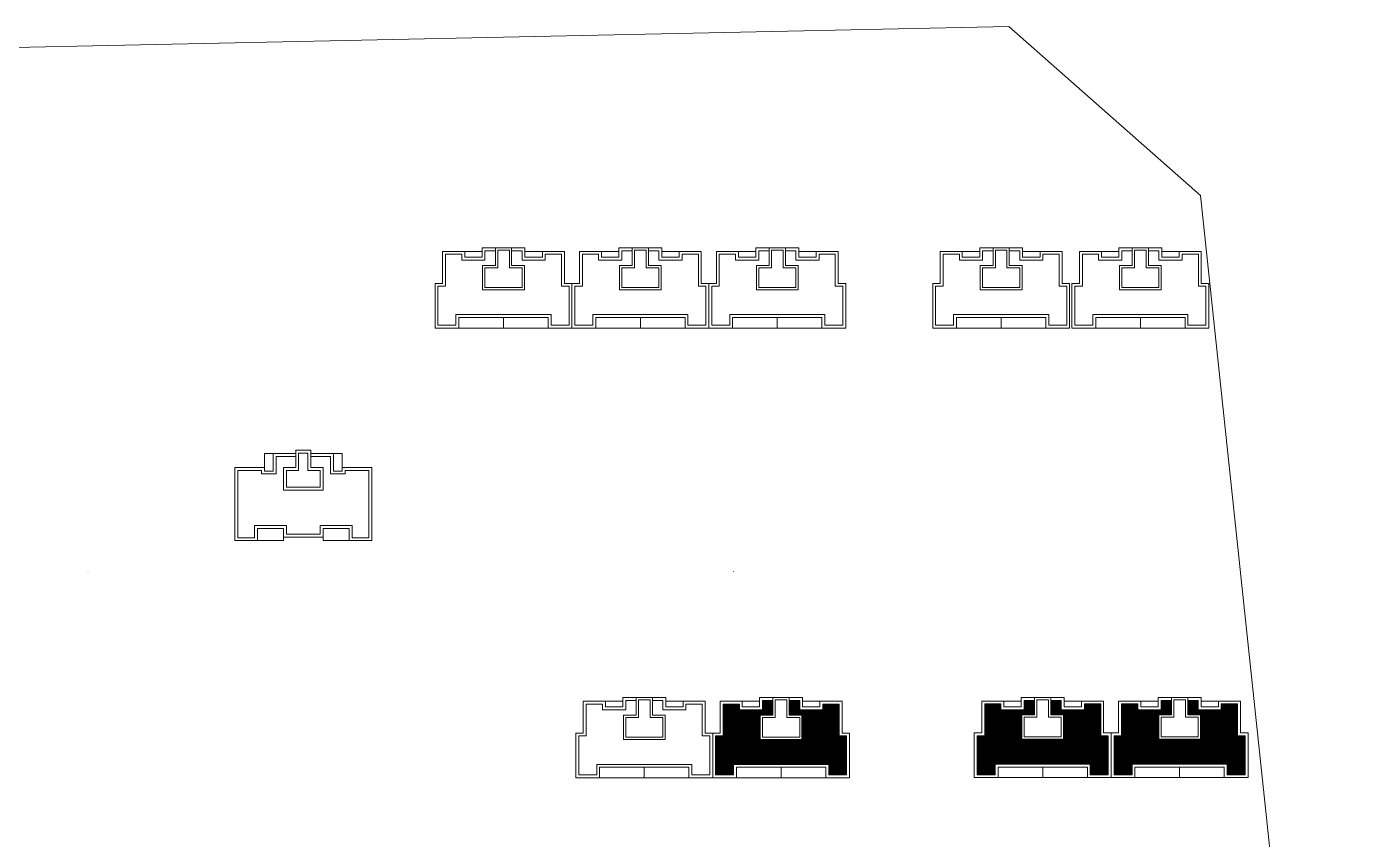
# Model space of a CAD drawing. Extents: x 188590 to 251590, y -4075 to 40422.
# Drawn here: x 195076 to 197816, y 695 to 2377 of the extents above; entities that cross this region are included whole.
import ezdxf

# ---------------------------------------------------------------- set-up
doc = ezdxf.new("R2010")
doc.units = 0
doc.header["$LTSCALE"] = 1000
doc.header["$MEASUREMENT"] = 0
for name, color, linetype, lineweight in [('140', 2, 'Continuous', 5), ('DingDianTu', 5, 'Continuous', 0), ('s2', 1, 'Continuous', 5)]:
    doc.layers.add(name, color=color, linetype=linetype, lineweight=lineweight)

# ---------------------------------------------------------------- blocks, each defined once
blk = doc.blocks.new('dafasfd')
at = {"layer": 'DingDianTu', "color": 7, "const_width": 100}
blk.add_lwpolyline([(36368038, 16363912), (36368954, 16361479), (36372042, 16362641), (36374261, 16356745), (36369114, 16354807), (36369537, 16353684), (36361113, 16350514), (36359352, 16355194), (36360288, 16355546), (36359830, 16356763), (36358894, 16356410), (36357556, 16359967)], close=True, dxfattribs=at)
for points in [[(36363546, 16362221), (36362876, 16363999), (36359039, 16362555), (36359708, 16360777)], [(36371734, 16355794), (36372686, 16353267), (36369878, 16352210), (36369350, 16353614)]]:
    blk.add_lwpolyline(points, dxfattribs=at)
at = {"layer": 'DingDianTu', "color": 7}
for points in [[(36369878, 16352210), (36361642, 16349110), (36361113, 16350514)], [(36368038, 16363912), (36371127, 16365074), (36372042, 16362641)]]:
    blk.add_lwpolyline(points, dxfattribs=at)
blk = doc.blocks.new('*E51')
at = {"layer": 'DingDianTu', "color": 251, "xscale": 0.001000002024510444, "yscale": 0.001000000163912773, "zscale": 0.001, "rotation": 339.3761177849276}
blk.add_blockref('dafasfd', (22613, -20413), dxfattribs=at)
blk = doc.blocks.new('*E45')
at = {"layer": 'DingDianTu', "color": 7, "xscale": 0.001000002024510444, "yscale": 0.001000000163912773, "zscale": 0.001, "rotation": 339.3761177849276}
blk.add_blockref('dafasfd', (22613, -20413), dxfattribs=at)

msp = doc.modelspace()

# ---------------------------------------------------------------- hatches: boundary and pattern name
at = {"layer": 's2', "linetype": 'ByBlock'}
h = msp.add_hatch(dxfattribs=at)
h.set_pattern_fill('ANSI31', color=256, scale=1.2, style=0)
h.set_pattern_definition([(45, (-1078576.6987, -566383.008), (-1.3470384182, 1.3470384182), [])])
h.paths.add_polyline_path([(196773.2, 909.5), (196757.6, 909.5), (196757.6, 975.5), (196724, 975.5), (196724, 963.5), (196676, 963.5), (196676, 982.7), (196654.4, 982.7), (196654.4, 952.7), (196680.8, 952.7), (196680.8, 902.3), (196594.4, 902.3), (196594.4, 952.7), (196620.8, 952.7), (196620.8, 982.7), (196599.2, 982.7), (196599.2, 963.5), (196551.2, 963.5), (196551.2, 975.5), (196517.6, 975.5), (196517.6, 909.5), (196502, 909.5), (196502, 829.1), (196539.2, 829.1), (196539.2, 850.7), (196637.6, 850.7), (196736, 850.7), (196736, 829.1), (196773.2, 829.1)])
h = msp.add_hatch(dxfattribs=at)
h.set_pattern_fill('ANSI31', color=256, scale=1.2, style=0)
h.set_pattern_definition([(45, (-1078035.4987, -566382.7996), (-1.3470384182, 1.3470384182), [])])
h.paths.add_polyline_path([(197314.4, 909.7), (197298.8, 909.7), (197298.8, 975.7), (197265.2, 975.7), (197265.2, 963.7), (197217.2, 963.7), (197217.2, 982.9), (197195.6, 982.9), (197195.6, 952.9), (197222, 952.9), (197222, 902.5), (197135.6, 902.5), (197135.6, 952.9), (197162, 952.9), (197162, 982.9), (197140.4, 982.9), (197140.4, 963.7), (197092.4, 963.7), (197092.4, 975.7), (197058.8, 975.7), (197058.8, 909.7), (197043.2, 909.7), (197043.2, 829.3), (197080.4, 829.3), (197080.4, 850.9), (197178.8, 850.9), (197277.2, 850.9), (197277.2, 829.3), (197314.4, 829.3)])
h = msp.add_hatch(dxfattribs=at)
h.set_pattern_fill('ANSI31', color=256, scale=1.2, style=0)
h.set_pattern_definition([(45, (-1077752.2986, -566382.7996), (-1.3470384182, 1.3470384182), [])])
h.paths.add_polyline_path([(197597.6, 909.7), (197582, 909.7), (197582, 975.7), (197548.4, 975.7), (197548.4, 963.7), (197500.4, 963.7), (197500.4, 982.9), (197478.8, 982.9), (197478.8, 952.9), (197505.2, 952.9), (197505.2, 902.5), (197418.8, 902.5), (197418.8, 952.9), (197445.2, 952.9), (197445.2, 982.9), (197423.6, 982.9), (197423.6, 963.7), (197375.6, 963.7), (197375.6, 975.7), (197342, 975.7), (197342, 909.7), (197326.4, 909.7), (197326.4, 829.3), (197363.6, 829.3), (197363.6, 850.9), (197462, 850.9), (197560.4, 850.9), (197560.4, 829.3), (197597.6, 829.3)])

# ---------------------------------------------------------------- linework, layer by layer
at = {"layer": '140', "color": 7}
for p, q in [((197108.5, 2377), (192082.9, 2271.5)), ((197505.6, 2027.2), (197108.5, 2377)), ((197815.7, -898.1), (197505.6, 2027.2)), ((196018.9, 1918.9), (196107.7, 1918.9)), ((196018.9, 1899.7), (196018.9, 1918.9)), ((196046.5, 1918.9), (196046.5, 1882.9)), ((196080.1, 1882.9), (196080.1, 1918.9)), ((196107.7, 1918.9), (196107.7, 1899.7)), ((196302.1, 1918.9), (196390.9, 1918.9)), ((196302.1, 1899.7), (196302.1, 1918.9)), ((196329.7, 1918.9), (196329.7, 1882.9)), ((196363.3, 1882.9), (196363.3, 1918.9)), ((196390.9, 1918.9), (196390.9, 1899.7)), ((196585.3, 1918.9), (196674.1, 1918.9)), ((196585.3, 1899.7), (196585.3, 1918.9)), ((196612.9, 1918.9), (196612.9, 1882.9)), ((196646.5, 1882.9), (196646.5, 1918.9)), ((196674.1, 1918.9), (196674.1, 1899.7)), ((197048.5, 1918.9), (197137.3, 1918.9)), ((197048.5, 1899.7), (197048.5, 1918.9)), ((197076.1, 1918.9), (197076.1, 1882.9)), ((197109.7, 1882.9), (197109.7, 1918.9)), ((197137.3, 1918.9), (197137.3, 1899.7)), ((197336.5, 1918.9), (197425.3, 1918.9)), ((197336.5, 1899.7), (197336.5, 1918.9)), ((197364.1, 1918.9), (197364.1, 1882.9)), ((197397.7, 1882.9), (197397.7, 1918.9)), ((197425.3, 1918.9), (197425.3, 1899.7)), ((195937.3, 1911.7), (195982.9, 1911.7)), ((195937.3, 1845.7), (195937.3, 1911.7)), ((195943.3, 1905.7), (195976.9, 1905.7)), ((195943.3, 1839.7), (195943.3, 1905.7)), ((195976.9, 1905.7), (195976.9, 1893.7)), ((195976.9, 1893.7), (196024.9, 1893.7)), ((195980.5, 1911.7), (195982.9, 1911.7)), ((195982.9, 1911.7), (196018.9, 1911.7)), ((195982.9, 1911.7), (195982.9, 1899.7)), ((195982.9, 1899.7), (196018.9, 1899.7)), ((196024.9, 1912.9), (196046.5, 1912.9)), ((196024.9, 1893.7), (196024.9, 1912.9)), ((196075.3, 1914.1), (196051.3, 1914.1)), ((196051.3, 1914.1), (196051.3, 1878.1)), ((196075.3, 1878.1), (196075.3, 1914.1)), ((196080.1, 1912.9), (196101.7, 1912.9)), ((196101.7, 1912.9), (196101.7, 1893.7)), ((196101.7, 1893.7), (196149.7, 1893.7)), ((196143.7, 1911.7), (196107.7, 1911.7)), ((196107.7, 1899.7), (196143.7, 1899.7)), ((196143.7, 1911.7), (196189.3, 1911.7)), ((196143.7, 1899.7), (196143.7, 1911.7)), ((196149.7, 1905.7), (196183.3, 1905.7)), ((196149.7, 1893.7), (196149.7, 1905.7)), ((196183.3, 1905.7), (196183.3, 1839.7)), ((196189.3, 1911.7), (196189.3, 1845.7)), ((196220.5, 1911.7), (196266.1, 1911.7)), ((196220.5, 1845.7), (196220.5, 1911.7)), ((196226.5, 1905.7), (196260.1, 1905.7)), ((196226.5, 1839.7), (196226.5, 1905.7)), ((196260.1, 1905.7), (196260.1, 1893.7)), ((196260.1, 1893.7), (196308.1, 1893.7)), ((196263.7, 1911.7), (196266.1, 1911.7)), ((196266.1, 1911.7), (196302.1, 1911.7)), ((196266.1, 1911.7), (196266.1, 1899.7)), ((196266.1, 1899.7), (196302.1, 1899.7)), ((196308.1, 1912.9), (196329.7, 1912.9)), ((196308.1, 1893.7), (196308.1, 1912.9)), ((196358.5, 1914.1), (196334.5, 1914.1)), ((196334.5, 1914.1), (196334.5, 1878.1)), ((196358.5, 1878.1), (196358.5, 1914.1)), ((196363.3, 1912.9), (196384.9, 1912.9)), ((196384.9, 1912.9), (196384.9, 1893.7)), ((196384.9, 1893.7), (196432.9, 1893.7)), ((196426.9, 1911.7), (196390.9, 1911.7)), ((196390.9, 1899.7), (196426.9, 1899.7)), ((196426.9, 1911.7), (196472.5, 1911.7)), ((196426.9, 1899.7), (196426.9, 1911.7)), ((196432.9, 1905.7), (196466.5, 1905.7)), ((196432.9, 1893.7), (196432.9, 1905.7)), ((196466.5, 1905.7), (196466.5, 1839.7)), ((196472.5, 1911.7), (196472.5, 1845.7)), ((196503.7, 1911.7), (196549.3, 1911.7)), ((196503.7, 1845.7), (196503.7, 1911.7)), ((196509.7, 1905.7), (196543.3, 1905.7)), ((196509.7, 1839.7), (196509.7, 1905.7)), ((196543.3, 1905.7), (196543.3, 1893.7)), ((196543.3, 1893.7), (196591.3, 1893.7)), ((196546.9, 1911.7), (196549.3, 1911.7)), ((196549.3, 1911.7), (196585.3, 1911.7)), ((196549.3, 1911.7), (196549.3, 1899.7)), ((196549.3, 1899.7), (196585.3, 1899.7)), ((196591.3, 1912.9), (196612.9, 1912.9)), ((196591.3, 1893.7), (196591.3, 1912.9)), ((196641.7, 1914.1), (196617.7, 1914.1)), ((196617.7, 1914.1), (196617.7, 1878.1)), ((196641.7, 1878.1), (196641.7, 1914.1)), ((196646.5, 1912.9), (196668.1, 1912.9)), ((196668.1, 1912.9), (196668.1, 1893.7)), ((196668.1, 1893.7), (196716.1, 1893.7)), ((196710.1, 1911.7), (196674.1, 1911.7)), ((196674.1, 1899.7), (196710.1, 1899.7)), ((196710.1, 1911.7), (196755.7, 1911.7)), ((196710.1, 1899.7), (196710.1, 1911.7)), ((196716.1, 1905.7), (196749.7, 1905.7)), ((196716.1, 1893.7), (196716.1, 1905.7)), ((196749.7, 1905.7), (196749.7, 1839.7)), ((196755.7, 1911.7), (196755.7, 1845.7)), ((196966.9, 1911.7), (197012.5, 1911.7)), ((196966.9, 1845.7), (196966.9, 1911.7)), ((196972.9, 1905.7), (197006.5, 1905.7)), ((196972.9, 1839.7), (196972.9, 1905.7)), ((197006.5, 1905.7), (197006.5, 1893.7)), ((197006.5, 1893.7), (197054.5, 1893.7)), ((197010.1, 1911.7), (197012.5, 1911.7)), ((197012.5, 1911.7), (197048.5, 1911.7)), ((197012.5, 1911.7), (197012.5, 1899.7)), ((197012.5, 1899.7), (197048.5, 1899.7)), ((197054.5, 1912.9), (197076.1, 1912.9)), ((197054.5, 1893.7), (197054.5, 1912.9)), ((197104.9, 1914.1), (197080.9, 1914.1)), ((197080.9, 1914.1), (197080.9, 1878.1)), ((197104.9, 1878.1), (197104.9, 1914.1)), ((197109.7, 1912.9), (197131.3, 1912.9)), ((197131.3, 1912.9), (197131.3, 1893.7)), ((197131.3, 1893.7), (197179.3, 1893.7)), ((197173.3, 1911.7), (197137.3, 1911.7)), ((197137.3, 1899.7), (197173.3, 1899.7)), ((197173.3, 1911.7), (197218.9, 1911.7)), ((197173.3, 1899.7), (197173.3, 1911.7)), ((197179.3, 1905.7), (197212.9, 1905.7)), ((197179.3, 1893.7), (197179.3, 1905.7)), ((197212.9, 1905.7), (197212.9, 1839.7)), ((197218.9, 1911.7), (197218.9, 1845.7)), ((197254.9, 1911.7), (197300.5, 1911.7)), ((197254.9, 1845.7), (197254.9, 1911.7)), ((197260.9, 1905.7), (197294.5, 1905.7)), ((197260.9, 1839.7), (197260.9, 1905.7)), ((197294.5, 1905.7), (197294.5, 1893.7)), ((197294.5, 1893.7), (197342.5, 1893.7)), ((197298.1, 1911.7), (197300.5, 1911.7)), ((197300.5, 1911.7), (197336.5, 1911.7)), ((197300.5, 1911.7), (197300.5, 1899.7)), ((197300.5, 1899.7), (197336.5, 1899.7)), ((197342.5, 1912.9), (197364.1, 1912.9)), ((197342.5, 1893.7), (197342.5, 1912.9)), ((197392.9, 1914.1), (197368.9, 1914.1)), ((197368.9, 1914.1), (197368.9, 1878.1)), ((197392.9, 1878.1), (197392.9, 1914.1)), ((197397.7, 1912.9), (197419.3, 1912.9)), ((197419.3, 1912.9), (197419.3, 1893.7)), ((197419.3, 1893.7), (197467.3, 1893.7)), ((197461.3, 1911.7), (197425.3, 1911.7)), ((197425.3, 1899.7), (197461.3, 1899.7)), ((197461.3, 1911.7), (197506.9, 1911.7)), ((197461.3, 1899.7), (197461.3, 1911.7)), ((197467.3, 1905.7), (197500.9, 1905.7)), ((197467.3, 1893.7), (197467.3, 1905.7)), ((197500.9, 1905.7), (197500.9, 1839.7)), ((197506.9, 1911.7), (197506.9, 1845.7)), ((196020.1, 1882.9), (196020.1, 1832.5)), ((196046.5, 1882.9), (196020.1, 1882.9)), ((196024.9, 1878.1), (196024.9, 1837.3)), ((196051.3, 1878.1), (196024.9, 1878.1)), ((196101.7, 1878.1), (196075.3, 1878.1)), ((196106.5, 1882.9), (196080.1, 1882.9)), ((196101.7, 1837.3), (196101.7, 1878.1)), ((196106.5, 1832.5), (196106.5, 1882.9)), ((196303.3, 1882.9), (196303.3, 1832.5)), ((196329.7, 1882.9), (196303.3, 1882.9)), ((196308.1, 1878.1), (196308.1, 1837.3)), ((196334.5, 1878.1), (196308.1, 1878.1)), ((196384.9, 1878.1), (196358.5, 1878.1)), ((196389.7, 1882.9), (196363.3, 1882.9)), ((196384.9, 1837.3), (196384.9, 1878.1)), ((196389.7, 1832.5), (196389.7, 1882.9)), ((196586.5, 1882.9), (196586.5, 1832.5)), ((196612.9, 1882.9), (196586.5, 1882.9)), ((196591.3, 1878.1), (196591.3, 1837.3)), ((196617.7, 1878.1), (196591.3, 1878.1)), ((196668.1, 1878.1), (196641.7, 1878.1)), ((196672.9, 1882.9), (196646.5, 1882.9)), ((196668.1, 1837.3), (196668.1, 1878.1)), ((196672.9, 1832.5), (196672.9, 1882.9)), ((197049.7, 1882.9), (197049.7, 1832.5)), ((197076.1, 1882.9), (197049.7, 1882.9)), ((197054.5, 1878.1), (197054.5, 1837.3)), ((197080.9, 1878.1), (197054.5, 1878.1)), ((197131.3, 1878.1), (197104.9, 1878.1)), ((197136.1, 1882.9), (197109.7, 1882.9)), ((197131.3, 1837.3), (197131.3, 1878.1)), ((197136.1, 1832.5), (197136.1, 1882.9)), ((197337.7, 1882.9), (197337.7, 1832.5)), ((197364.1, 1882.9), (197337.7, 1882.9)), ((197342.5, 1878.1), (197342.5, 1837.3)), ((197368.9, 1878.1), (197342.5, 1878.1)), ((197419.3, 1878.1), (197392.9, 1878.1)), ((197424.1, 1882.9), (197397.7, 1882.9)), ((197419.3, 1837.3), (197419.3, 1878.1)), ((197424.1, 1832.5), (197424.1, 1882.9)), ((195921.7, 1845.7), (195937.3, 1845.7)), ((195921.7, 1753.3), (195921.7, 1845.7)), ((195927.7, 1839.7), (195943.3, 1839.7)), ((195927.7, 1759.3), (195927.7, 1839.7)), ((196024.9, 1837.3), (196101.7, 1837.3)), ((196183.3, 1839.7), (196198.9, 1839.7)), ((196189.3, 1845.7), (196204.9, 1845.7)), ((196198.9, 1839.7), (196198.9, 1759.3)), ((196204.9, 1845.7), (196204.9, 1753.3)), ((196204.9, 1845.7), (196220.5, 1845.7)), ((196204.9, 1753.3), (196204.9, 1845.7)), ((196210.9, 1839.7), (196226.5, 1839.7)), ((196210.9, 1759.3), (196210.9, 1839.7)), ((196308.1, 1837.3), (196384.9, 1837.3)), ((196466.5, 1839.7), (196482.1, 1839.7)), ((196472.5, 1845.7), (196488.1, 1845.7)), ((196482.1, 1839.7), (196482.1, 1759.3)), ((196488.1, 1845.7), (196488.1, 1753.3)), ((196488.1, 1845.7), (196503.7, 1845.7)), ((196488.1, 1753.3), (196488.1, 1845.7)), ((196494.1, 1839.7), (196509.7, 1839.7)), ((196494.1, 1759.3), (196494.1, 1839.7)), ((196591.3, 1837.3), (196668.1, 1837.3)), ((196749.7, 1839.7), (196765.3, 1839.7)), ((196755.7, 1845.7), (196771.3, 1845.7)), ((196765.3, 1839.7), (196765.3, 1759.3)), ((196771.3, 1845.7), (196771.3, 1753.3)), ((196951.3, 1845.7), (196966.9, 1845.7)), ((196951.3, 1753.3), (196951.3, 1845.7)), ((196957.3, 1839.7), (196972.9, 1839.7)), ((196957.3, 1759.3), (196957.3, 1839.7)), ((197054.5, 1837.3), (197131.3, 1837.3)), ((197212.9, 1839.7), (197228.5, 1839.7)), ((197218.9, 1845.7), (197234.5, 1845.7)), ((197228.5, 1839.7), (197228.5, 1759.3)), ((197234.5, 1845.7), (197234.5, 1753.3)), ((197239.3, 1845.7), (197254.9, 1845.7)), ((197239.3, 1753.3), (197239.3, 1845.7)), ((197245.3, 1839.7), (197260.9, 1839.7)), ((197245.3, 1759.3), (197245.3, 1839.7)), ((197342.5, 1837.3), (197419.3, 1837.3)), ((197500.9, 1839.7), (197516.5, 1839.7)), ((197506.9, 1845.7), (197522.5, 1845.7)), ((197516.5, 1839.7), (197516.5, 1759.3)), ((197522.5, 1845.7), (197522.5, 1753.3)), ((196020.1, 1833.7), (196020.1, 1832.5)), ((196020.1, 1832.5), (196106.5, 1832.5)), ((196105.3, 1832.5), (196106.5, 1832.5)), ((196303.3, 1833.7), (196303.3, 1832.5)), ((196303.3, 1832.5), (196389.7, 1832.5)), ((196388.5, 1832.5), (196389.7, 1832.5)), ((196586.5, 1833.7), (196586.5, 1832.5)), ((196586.5, 1832.5), (196672.9, 1832.5)), ((196671.7, 1832.5), (196672.9, 1832.5)), ((197049.7, 1833.7), (197049.7, 1832.5)), ((197049.7, 1832.5), (197136.1, 1832.5)), ((197134.9, 1832.5), (197136.1, 1832.5)), ((197337.7, 1833.7), (197337.7, 1832.5)), ((197337.7, 1832.5), (197424.1, 1832.5)), ((197422.9, 1832.5), (197424.1, 1832.5)), ((195964.9, 1780.9), (195964.9, 1759.3)), ((196063.3, 1780.9), (195964.9, 1780.9)), ((196161.7, 1780.9), (196063.3, 1780.9)), ((196161.7, 1759.3), (196161.7, 1780.9)), ((196248.1, 1780.9), (196248.1, 1759.3)), ((196346.5, 1780.9), (196248.1, 1780.9)), ((196444.9, 1780.9), (196346.5, 1780.9)), ((196444.9, 1759.3), (196444.9, 1780.9)), ((196531.3, 1780.9), (196531.3, 1759.3)), ((196629.7, 1780.9), (196531.3, 1780.9)), ((196728.1, 1780.9), (196629.7, 1780.9)), ((196728.1, 1759.3), (196728.1, 1780.9)), ((196994.5, 1780.9), (196994.5, 1759.3)), ((197092.9, 1780.9), (196994.5, 1780.9)), ((197191.3, 1780.9), (197092.9, 1780.9)), ((197191.3, 1759.3), (197191.3, 1780.9)), ((197282.5, 1780.9), (197282.5, 1759.3)), ((197380.9, 1780.9), (197282.5, 1780.9)), ((197479.3, 1780.9), (197380.9, 1780.9)), ((197479.3, 1759.3), (197479.3, 1780.9)), ((195970.9, 1753.3), (195921.7, 1753.3)), ((195964.9, 1759.3), (195927.7, 1759.3)), ((195970.9, 1774.9), (195970.9, 1753.3)), ((196063.3, 1774.9), (195970.9, 1774.9)), ((196063.3, 1753.3), (195970.9, 1753.3)), ((196155.7, 1774.9), (196063.3, 1774.9)), ((196063.3, 1774.9), (196063.3, 1753.3)), ((196063.3, 1753.3), (196155.7, 1753.3)), ((196155.7, 1753.3), (196155.7, 1774.9)), ((196204.9, 1753.3), (196155.7, 1753.3)), ((196198.9, 1759.3), (196161.7, 1759.3)), ((196254.1, 1753.3), (196204.9, 1753.3)), ((196248.1, 1759.3), (196210.9, 1759.3)), ((196254.1, 1774.9), (196254.1, 1753.3)), ((196346.5, 1774.9), (196254.1, 1774.9)), ((196346.5, 1753.3), (196254.1, 1753.3)), ((196438.9, 1774.9), (196346.5, 1774.9)), ((196346.5, 1774.9), (196346.5, 1753.3)), ((196346.5, 1753.3), (196438.9, 1753.3)), ((196438.9, 1753.3), (196438.9, 1774.9)), ((196488.1, 1753.3), (196438.9, 1753.3)), ((196482.1, 1759.3), (196444.9, 1759.3)), ((196537.3, 1753.3), (196488.1, 1753.3)), ((196531.3, 1759.3), (196494.1, 1759.3)), ((196537.3, 1774.9), (196537.3, 1753.3)), ((196629.7, 1774.9), (196537.3, 1774.9)), ((196629.7, 1753.3), (196537.3, 1753.3)), ((196722.1, 1774.9), (196629.7, 1774.9)), ((196629.7, 1774.9), (196629.7, 1753.3)), ((196629.7, 1753.3), (196722.1, 1753.3)), ((196722.1, 1753.3), (196722.1, 1774.9)), ((196771.3, 1753.3), (196722.1, 1753.3)), ((196765.3, 1759.3), (196728.1, 1759.3)), ((197000.5, 1753.3), (196951.3, 1753.3)), ((196994.5, 1759.3), (196957.3, 1759.3)), ((197000.5, 1774.9), (197000.5, 1753.3)), ((197092.9, 1774.9), (197000.5, 1774.9)), ((197092.9, 1753.3), (197000.5, 1753.3)), ((197185.3, 1774.9), (197092.9, 1774.9)), ((197092.9, 1774.9), (197092.9, 1753.3)), ((197092.9, 1753.3), (197185.3, 1753.3)), ((197185.3, 1753.3), (197185.3, 1774.9)), ((197234.5, 1753.3), (197185.3, 1753.3)), ((197228.5, 1759.3), (197191.3, 1759.3)), ((197288.5, 1753.3), (197239.3, 1753.3)), ((197282.5, 1759.3), (197245.3, 1759.3)), ((197288.5, 1774.9), (197288.5, 1753.3)), ((197380.9, 1774.9), (197288.5, 1774.9)), ((197380.9, 1753.3), (197288.5, 1753.3)), ((197473.3, 1774.9), (197380.9, 1774.9)), ((197380.9, 1774.9), (197380.9, 1753.3)), ((197380.9, 1753.3), (197473.3, 1753.3)), ((197473.3, 1753.3), (197473.3, 1774.9)), ((197522.5, 1753.3), (197473.3, 1753.3)), ((197516.5, 1759.3), (197479.3, 1759.3)), ((195568.6, 1493.5), (195586.6, 1493.5)), ((195568.6, 1464.7), (195568.6, 1493.5)), ((195586.6, 1493.5), (195586.6, 1457.5)), ((195633.4, 1493.5), (195586.6, 1493.5)), ((195592.6, 1487.5), (195592.6, 1451.5)), ((195633.4, 1487.5), (195592.6, 1487.5)), ((195633.4, 1500.7), (195633.4, 1493.5)), ((195664.6, 1500.7), (195633.4, 1500.7)), ((195633.4, 1493.5), (195633.4, 1464.7)), ((195639.4, 1494.7), (195639.4, 1493.5)), ((195658.6, 1494.7), (195639.4, 1494.7)), ((195639.4, 1493.5), (195639.4, 1458.7)), ((195658.6, 1458.7), (195658.6, 1494.7)), ((195664.6, 1493.5), (195664.6, 1500.7)), ((195664.6, 1464.7), (195664.6, 1500.7)), ((195711.4, 1493.5), (195664.6, 1493.5)), ((195705.4, 1487.5), (195664.6, 1487.5)), ((195705.4, 1451.5), (195705.4, 1487.5)), ((195729.4, 1493.5), (195711.4, 1493.5)), ((195711.4, 1457.5), (195711.4, 1493.5)), ((195729.4, 1464.7), (195729.4, 1493.5)), ((195507.4, 1464.7), (195507.4, 1313.5)), ((195547, 1464.7), (195507.4, 1464.7)), ((195513.4, 1458.7), (195513.4, 1319.5)), ((195547, 1458.7), (195513.4, 1458.7)), ((195568.6, 1464.7), (195547, 1464.7)), ((195562.6, 1458.7), (195547, 1458.7)), ((195562.6, 1451.5), (195562.6, 1458.7)), ((195568.6, 1457.5), (195568.6, 1464.7)), ((195586.6, 1457.5), (195568.6, 1457.5)), ((195608.2, 1464.7), (195608.2, 1417.9)), ((195633.4, 1464.7), (195608.2, 1464.7)), ((195614.2, 1458.7), (195614.2, 1423.9)), ((195639.4, 1458.7), (195614.2, 1458.7)), ((195683.8, 1458.7), (195658.6, 1458.7)), ((195689.8, 1464.7), (195664.6, 1464.7)), ((195683.8, 1423.9), (195683.8, 1458.7)), ((195689.8, 1417.9), (195689.8, 1464.7)), ((195729.4, 1457.5), (195711.4, 1457.5)), ((195729.4, 1464.7), (195729.4, 1457.5)), ((195751, 1464.7), (195729.4, 1464.7)), ((195735.4, 1458.7), (195735.4, 1451.5)), ((195751, 1458.7), (195735.4, 1458.7)), ((195790.6, 1464.7), (195751, 1464.7)), ((195784.6, 1458.7), (195751, 1458.7)), ((195784.6, 1319.5), (195784.6, 1458.7)), ((195790.6, 1313.5), (195790.6, 1464.7)), ((195592.6, 1451.5), (195562.6, 1451.5)), ((195735.4, 1451.5), (195705.4, 1451.5)), ((195608.2, 1417.9), (195689.8, 1417.9)), ((195614.2, 1423.9), (195683.8, 1423.9)), ((195548.2, 1344.7), (195614.2, 1344.7)), ((195548.2, 1319.5), (195548.2, 1344.7)), ((195614.2, 1344.7), (195614.2, 1326.7)), ((195683.8, 1344.7), (195749.8, 1344.7)), ((195683.8, 1326.7), (195683.8, 1344.7)), ((195749.8, 1344.7), (195749.8, 1319.5)), ((195513.4, 1319.5), (195548.2, 1319.5)), ((195554.2, 1338.7), (195608.2, 1338.7)), ((195554.2, 1313.5), (195554.2, 1338.7)), ((195608.2, 1338.7), (195608.2, 1320.7)), ((195608.2, 1313.5), (195608.2, 1320.7)), ((195608.2, 1320.7), (195649, 1320.7)), ((195614.2, 1326.7), (195649, 1326.7)), ((195649, 1326.7), (195683.8, 1326.7)), ((195649, 1320.7), (195689.8, 1320.7)), ((195689.8, 1338.7), (195743.8, 1338.7)), ((195689.8, 1320.7), (195689.8, 1338.7)), ((195689.8, 1313.5), (195689.8, 1320.7)), ((195743.8, 1338.7), (195743.8, 1313.5)), ((195749.8, 1319.5), (195784.6, 1319.5)), ((195507.4, 1313.5), (195554.2, 1313.5)), ((195554.2, 1313.5), (195608.2, 1313.5)), ((195743.8, 1313.5), (195689.8, 1313.5)), ((195743.8, 1313.5), (195790.6, 1313.5)), ((196310, 988.7), (196398.8, 988.7)), ((196310, 969.5), (196310, 988.7)), ((196337.6, 988.7), (196337.6, 952.7)), ((196371.2, 952.7), (196371.2, 988.7)), ((196398.8, 988.7), (196398.8, 969.5)), ((196593.2, 988.7), (196682, 988.7)), ((196593.2, 969.5), (196593.2, 988.7)), ((196620.8, 988.7), (196620.8, 952.7)), ((196654.4, 952.7), (196654.4, 988.7)), ((196682, 988.7), (196682, 969.5)), ((197134.4, 988.9), (197223.2, 988.9)), ((197134.4, 969.7), (197134.4, 988.9)), ((197162, 988.9), (197162, 952.9)), ((197195.6, 952.9), (197195.6, 988.9)), ((197223.2, 988.9), (197223.2, 969.7)), ((197417.6, 988.9), (197506.4, 988.9)), ((197417.6, 969.7), (197417.6, 988.9)), ((197445.2, 988.9), (197445.2, 952.9)), ((197478.8, 952.9), (197478.8, 988.9)), ((197506.4, 988.9), (197506.4, 969.7)), ((196228.4, 981.5), (196274, 981.5)), ((196228.4, 915.5), (196228.4, 981.5)), ((196234.4, 975.5), (196268, 975.5)), ((196234.4, 909.5), (196234.4, 975.5)), ((196268, 975.5), (196268, 963.5)), ((196268, 963.5), (196316, 963.5)), ((196271.6, 981.5), (196274, 981.5)), ((196274, 981.5), (196310, 981.5)), ((196274, 981.5), (196274, 969.5)), ((196274, 969.5), (196310, 969.5)), ((196316, 982.7), (196337.6, 982.7)), ((196316, 963.5), (196316, 982.7)), ((196366.4, 983.9), (196342.4, 983.9)), ((196342.4, 983.9), (196342.4, 947.9)), ((196366.4, 947.9), (196366.4, 983.9)), ((196371.2, 982.7), (196392.8, 982.7)), ((196392.8, 982.7), (196392.8, 963.5)), ((196392.8, 963.5), (196440.8, 963.5)), ((196434.8, 981.5), (196398.8, 981.5)), ((196398.8, 969.5), (196434.8, 969.5)), ((196434.8, 981.5), (196480.4, 981.5)), ((196434.8, 969.5), (196434.8, 981.5)), ((196440.8, 975.5), (196474.4, 975.5)), ((196440.8, 963.5), (196440.8, 975.5)), ((196474.4, 975.5), (196474.4, 909.5)), ((196480.4, 981.5), (196480.4, 915.5)), ((196511.6, 981.5), (196557.2, 981.5)), ((196511.6, 915.5), (196511.6, 981.5)), ((196517.6, 975.5), (196551.2, 975.5)), ((196517.6, 909.5), (196517.6, 975.5)), ((196551.2, 975.5), (196551.2, 963.5)), ((196551.2, 963.5), (196599.2, 963.5)), ((196554.8, 981.5), (196557.2, 981.5)), ((196557.2, 981.5), (196593.2, 981.5)), ((196557.2, 981.5), (196557.2, 969.5)), ((196557.2, 969.5), (196593.2, 969.5)), ((196599.2, 982.7), (196620.8, 982.7)), ((196599.2, 963.5), (196599.2, 982.7)), ((196649.6, 983.9), (196625.6, 983.9)), ((196625.6, 983.9), (196625.6, 947.9)), ((196649.6, 947.9), (196649.6, 983.9)), ((196654.4, 982.7), (196676, 982.7)), ((196676, 982.7), (196676, 963.5)), ((196676, 963.5), (196724, 963.5)), ((196718, 981.5), (196682, 981.5)), ((196682, 969.5), (196718, 969.5)), ((196718, 981.5), (196763.6, 981.5)), ((196718, 969.5), (196718, 981.5)), ((196724, 975.5), (196757.6, 975.5)), ((196724, 963.5), (196724, 975.5)), ((196757.6, 975.5), (196757.6, 909.5)), ((196763.6, 981.5), (196763.6, 915.5)), ((197052.8, 981.7), (197098.4, 981.7)), ((197052.8, 915.7), (197052.8, 981.7)), ((197058.8, 975.7), (197092.4, 975.7)), ((197058.8, 909.7), (197058.8, 975.7)), ((197092.4, 975.7), (197092.4, 963.7)), ((197092.4, 963.7), (197140.4, 963.7)), ((197096, 981.7), (197098.4, 981.7)), ((197098.4, 981.7), (197134.4, 981.7)), ((197098.4, 981.7), (197098.4, 969.7)), ((197098.4, 969.7), (197134.4, 969.7)), ((197140.4, 982.9), (197162, 982.9)), ((197140.4, 963.7), (197140.4, 982.9)), ((197190.8, 984.1), (197166.8, 984.1)), ((197166.8, 984.1), (197166.8, 948.1)), ((197190.8, 948.1), (197190.8, 984.1)), ((197195.6, 982.9), (197217.2, 982.9)), ((197217.2, 982.9), (197217.2, 963.7)), ((197217.2, 963.7), (197265.2, 963.7)), ((197259.2, 981.7), (197223.2, 981.7)), ((197223.2, 969.7), (197259.2, 969.7)), ((197259.2, 981.7), (197304.8, 981.7)), ((197259.2, 969.7), (197259.2, 981.7)), ((197265.2, 975.7), (197298.8, 975.7)), ((197265.2, 963.7), (197265.2, 975.7)), ((197298.8, 975.7), (197298.8, 909.7)), ((197304.8, 981.7), (197304.8, 915.7)), ((197336, 981.7), (197381.6, 981.7)), ((197336, 915.7), (197336, 981.7)), ((197342, 975.7), (197375.6, 975.7)), ((197342, 909.7), (197342, 975.7)), ((197375.6, 975.7), (197375.6, 963.7)), ((197375.6, 963.7), (197423.6, 963.7)), ((197379.2, 981.7), (197381.6, 981.7)), ((197381.6, 981.7), (197417.6, 981.7)), ((197381.6, 981.7), (197381.6, 969.7)), ((197381.6, 969.7), (197417.6, 969.7)), ((197423.6, 982.9), (197445.2, 982.9)), ((197423.6, 963.7), (197423.6, 982.9)), ((197474, 984.1), (197450, 984.1)), ((197450, 984.1), (197450, 948.1)), ((197474, 948.1), (197474, 984.1)), ((197478.8, 982.9), (197500.4, 982.9)), ((197500.4, 982.9), (197500.4, 963.7)), ((197500.4, 963.7), (197548.4, 963.7)), ((197542.4, 981.7), (197506.4, 981.7)), ((197506.4, 969.7), (197542.4, 969.7)), ((197542.4, 981.7), (197588, 981.7)), ((197542.4, 969.7), (197542.4, 981.7)), ((197548.4, 975.7), (197582, 975.7)), ((197548.4, 963.7), (197548.4, 975.7)), ((197582, 975.7), (197582, 909.7)), ((197588, 981.7), (197588, 915.7)), ((196311.2, 952.7), (196311.2, 902.3)), ((196337.6, 952.7), (196311.2, 952.7)), ((196316, 947.9), (196316, 907.1)), ((196342.4, 947.9), (196316, 947.9)), ((196392.8, 947.9), (196366.4, 947.9)), ((196397.6, 952.7), (196371.2, 952.7)), ((196392.8, 907.1), (196392.8, 947.9)), ((196397.6, 902.3), (196397.6, 952.7)), ((196594.4, 952.7), (196594.4, 902.3)), ((196620.8, 952.7), (196594.4, 952.7)), ((196599.2, 947.9), (196599.2, 907.1)), ((196625.6, 947.9), (196599.2, 947.9)), ((196676, 947.9), (196649.6, 947.9)), ((196680.8, 952.7), (196654.4, 952.7)), ((196676, 907.1), (196676, 947.9)), ((196680.8, 902.3), (196680.8, 952.7)), ((197135.6, 952.9), (197135.6, 902.5)), ((197162, 952.9), (197135.6, 952.9)), ((197140.4, 948.1), (197140.4, 907.3)), ((197166.8, 948.1), (197140.4, 948.1)), ((197217.2, 948.1), (197190.8, 948.1)), ((197222, 952.9), (197195.6, 952.9)), ((197217.2, 907.3), (197217.2, 948.1)), ((197222, 902.5), (197222, 952.9)), ((197418.8, 952.9), (197418.8, 902.5)), ((197445.2, 952.9), (197418.8, 952.9)), ((197423.6, 948.1), (197423.6, 907.3)), ((197450, 948.1), (197423.6, 948.1)), ((197500.4, 948.1), (197474, 948.1)), ((197505.2, 952.9), (197478.8, 952.9)), ((197500.4, 907.3), (197500.4, 948.1)), ((197505.2, 902.5), (197505.2, 952.9)), ((196212.8, 915.5), (196228.4, 915.5)), ((196212.8, 823.1), (196212.8, 915.5)), ((196218.8, 909.5), (196234.4, 909.5)), ((196218.8, 829.1), (196218.8, 909.5)), ((196316, 907.1), (196392.8, 907.1)), ((196474.4, 909.5), (196490, 909.5)), ((196480.4, 915.5), (196496, 915.5)), ((196490, 909.5), (196490, 829.1)), ((196496, 915.5), (196496, 823.1)), ((196496, 915.5), (196511.6, 915.5)), ((196496, 823.1), (196496, 915.5)), ((196502, 909.5), (196517.6, 909.5)), ((196502, 829.1), (196502, 909.5)), ((196599.2, 907.1), (196676, 907.1)), ((196757.6, 909.5), (196773.2, 909.5)), ((196763.6, 915.5), (196779.2, 915.5)), ((196773.2, 909.5), (196773.2, 829.1)), ((196779.2, 915.5), (196779.2, 823.1)), ((197037.2, 915.7), (197052.8, 915.7)), ((197037.2, 823.3), (197037.2, 915.7)), ((197043.2, 909.7), (197058.8, 909.7)), ((197043.2, 829.3), (197043.2, 909.7)), ((197140.4, 907.3), (197217.2, 907.3)), ((197298.8, 909.7), (197314.4, 909.7)), ((197304.8, 915.7), (197320.4, 915.7)), ((197314.4, 909.7), (197314.4, 829.3)), ((197320.4, 915.7), (197320.4, 823.3)), ((197320.4, 915.7), (197336, 915.7)), ((197320.4, 823.3), (197320.4, 915.7)), ((197326.4, 909.7), (197342, 909.7)), ((197326.4, 829.3), (197326.4, 909.7)), ((197423.6, 907.3), (197500.4, 907.3)), ((197582, 909.7), (197597.6, 909.7)), ((197588, 915.7), (197603.6, 915.7)), ((197597.6, 909.7), (197597.6, 829.3)), ((197603.6, 915.7), (197603.6, 823.3)), ((196311.2, 903.5), (196311.2, 902.3)), ((196311.2, 902.3), (196397.6, 902.3)), ((196396.4, 902.3), (196397.6, 902.3)), ((196594.4, 903.5), (196594.4, 902.3)), ((196594.4, 902.3), (196680.8, 902.3)), ((196679.6, 902.3), (196680.8, 902.3)), ((197135.6, 903.7), (197135.6, 902.5)), ((197135.6, 902.5), (197222, 902.5)), ((197220.8, 902.5), (197222, 902.5)), ((197418.8, 903.7), (197418.8, 902.5)), ((197418.8, 902.5), (197505.2, 902.5)), ((197504, 902.5), (197505.2, 902.5)), ((196256, 850.7), (196256, 829.1)), ((196354.4, 850.7), (196256, 850.7)), ((196452.8, 850.7), (196354.4, 850.7)), ((196452.8, 829.1), (196452.8, 850.7)), ((196539.2, 850.7), (196539.2, 829.1)), ((196637.6, 850.7), (196539.2, 850.7)), ((196736, 850.7), (196637.6, 850.7)), ((196736, 829.1), (196736, 850.7)), ((197080.4, 850.9), (197080.4, 829.3)), ((197178.8, 850.9), (197080.4, 850.9)), ((197277.2, 850.9), (197178.8, 850.9)), ((197277.2, 829.3), (197277.2, 850.9)), ((197363.6, 850.9), (197363.6, 829.3)), ((197462, 850.9), (197363.6, 850.9)), ((197560.4, 850.9), (197462, 850.9)), ((197560.4, 829.3), (197560.4, 850.9)), ((196262, 823.1), (196212.8, 823.1)), ((196256, 829.1), (196218.8, 829.1)), ((196262, 844.7), (196262, 823.1)), ((196354.4, 844.7), (196262, 844.7)), ((196354.4, 823.1), (196262, 823.1)), ((196446.8, 844.7), (196354.4, 844.7)), ((196354.4, 844.7), (196354.4, 823.1)), ((196354.4, 823.1), (196446.8, 823.1)), ((196446.8, 823.1), (196446.8, 844.7)), ((196496, 823.1), (196446.8, 823.1)), ((196490, 829.1), (196452.8, 829.1)), ((196545.2, 823.1), (196496, 823.1)), ((196539.2, 829.1), (196502, 829.1)), ((196545.2, 844.7), (196545.2, 823.1)), ((196637.6, 844.7), (196545.2, 844.7)), ((196637.6, 823.1), (196545.2, 823.1)), ((196730, 844.7), (196637.6, 844.7)), ((196637.6, 844.7), (196637.6, 823.1)), ((196637.6, 823.1), (196730, 823.1)), ((196730, 823.1), (196730, 844.7)), ((196779.2, 823.1), (196730, 823.1)), ((196773.2, 829.1), (196736, 829.1)), ((197086.4, 823.3), (197037.2, 823.3)), ((197080.4, 829.3), (197043.2, 829.3)), ((197086.4, 844.9), (197086.4, 823.3)), ((197178.8, 844.9), (197086.4, 844.9)), ((197178.8, 823.3), (197086.4, 823.3)), ((197271.2, 844.9), (197178.8, 844.9)), ((197178.8, 844.9), (197178.8, 823.3)), ((197178.8, 823.3), (197271.2, 823.3)), ((197271.2, 823.3), (197271.2, 844.9)), ((197320.4, 823.3), (197271.2, 823.3)), ((197314.4, 829.3), (197277.2, 829.3)), ((197369.6, 823.3), (197320.4, 823.3)), ((197363.6, 829.3), (197326.4, 829.3)), ((197369.6, 844.9), (197369.6, 823.3)), ((197462, 844.9), (197369.6, 844.9)), ((197462, 823.3), (197369.6, 823.3)), ((197554.4, 844.9), (197462, 844.9)), ((197462, 844.9), (197462, 823.3)), ((197462, 823.3), (197554.4, 823.3)), ((197554.4, 823.3), (197554.4, 844.9)), ((197603.6, 823.3), (197554.4, 823.3)), ((197597.6, 829.3), (197560.4, 829.3))]:
    msp.add_line(p, q, dxfattribs=at)

# ---------------------------------------------------------------- block references
at = {"layer": '140', "color": 7, "xscale": 0.01199999998789281, "yscale": 0.01200000001699664, "zscale": 0.012}
for name, p in [('*E51', (194454.6, 1464.7)), ('*E45', (195790.6, 1464.7))]:
    msp.add_blockref(name, p, dxfattribs=at)

doc.saveas('drawing.dxf')
